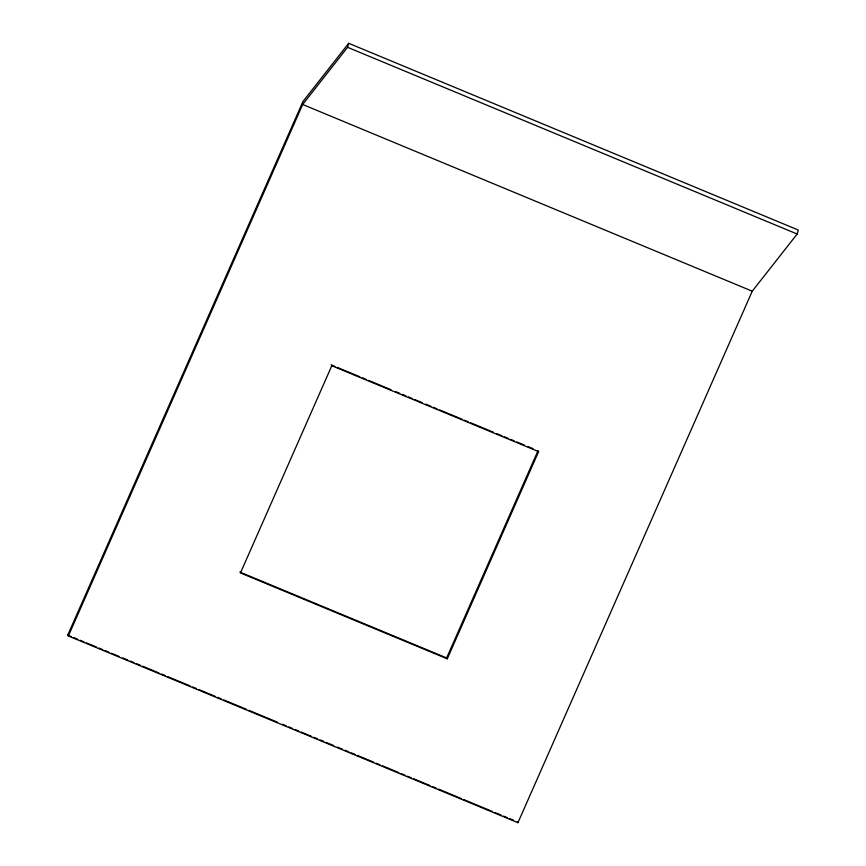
<?xml version="1.0" encoding="UTF-8"?>
<svg xmlns="http://www.w3.org/2000/svg" width="866" height="866" viewBox="0 0 866 866"><rect width="100%" height="100%" fill="white"/><g stroke="black" fill="none" stroke-linecap="round" stroke-linejoin="round"><path stroke-width="1.3" d="M68.371 635.98L302.667 104.483L347.569 47.305L348.684 43.3L798.257 230.02L797.153 234.026L752.24 291.203L517.944 822.7L68.371 635.98L67.743 635.103L302.959 101.517L348.684 43.3M334.915 366.415L331.18 364.857L331.808 365.733L240.467 572.935L447.278 658.82L538.609 451.63L537.981 450.753L446.65 657.943L447.278 658.82M347.569 47.305L797.153 234.026M302.667 104.483L752.24 291.203M337.404 367.444L359.834 376.764M362.324 377.793L366.058 379.351M368.559 380.38L390.977 389.7M395.957 391.768L399.702 393.316M402.192 394.355L405.927 395.903M408.416 396.942L412.162 398.49M414.652 399.529L422.121 402.636M425.866 404.184L430.846 406.251M433.336 407.291L437.07 408.839M439.56 409.878L461.989 419.187M464.479 420.226L468.214 421.774M470.714 422.814L493.133 432.123M496.878 433.671L501.858 435.75M504.348 436.778L508.082 438.337M510.572 439.365L514.317 440.924M516.807 441.952L524.276 445.059M528.022 446.607L533.001 448.685M331.808 365.733L538.609 451.63M239.839 572.058L446.65 657.943M67.743 635.103L71.488 636.662M73.989 637.701L77.734 639.26M80.235 640.288L83.98 641.847M86.47 642.886L96.462 647.032M98.962 648.071L102.708 649.63M105.208 650.669L108.954 652.217M111.454 653.256L118.945 656.374M122.691 657.922L127.681 660M130.181 661.039L133.927 662.598M136.427 663.627L140.173 665.185M142.674 666.225L158.911 672.969M161.401 674.008L165.146 675.556M167.647 676.595L190.13 685.937M192.62 686.976L196.365 688.524M198.866 689.563L215.104 696.307M217.604 697.347L221.35 698.905M223.85 699.934L246.323 709.276M248.823 710.315L277.542 722.244M282.543 724.312L286.289 725.87M288.789 726.91L292.535 728.468M295.025 729.497L298.77 731.056M301.271 732.095L311.262 736.241M313.763 737.28L317.508 738.839M320.009 739.878L323.754 741.426M326.244 742.465L333.746 745.583M337.491 747.131L342.481 749.209M344.982 750.248L348.727 751.807M351.228 752.835L354.973 754.394M357.474 755.433L373.701 762.177M376.201 763.217L379.947 764.765M382.447 765.804L398.685 772.548M401.175 773.587L404.92 775.146M407.421 776.185L411.166 777.733M413.667 778.772L429.904 785.516M432.405 786.555L436.15 788.114M438.64 789.143L461.123 798.484M463.624 799.524L492.343 811.453M494.843 812.481L501.089 815.079M503.579 816.118L507.324 817.677M509.825 818.706L513.57 820.264M517.316 821.823L517.944 822.7"/></g></svg>
